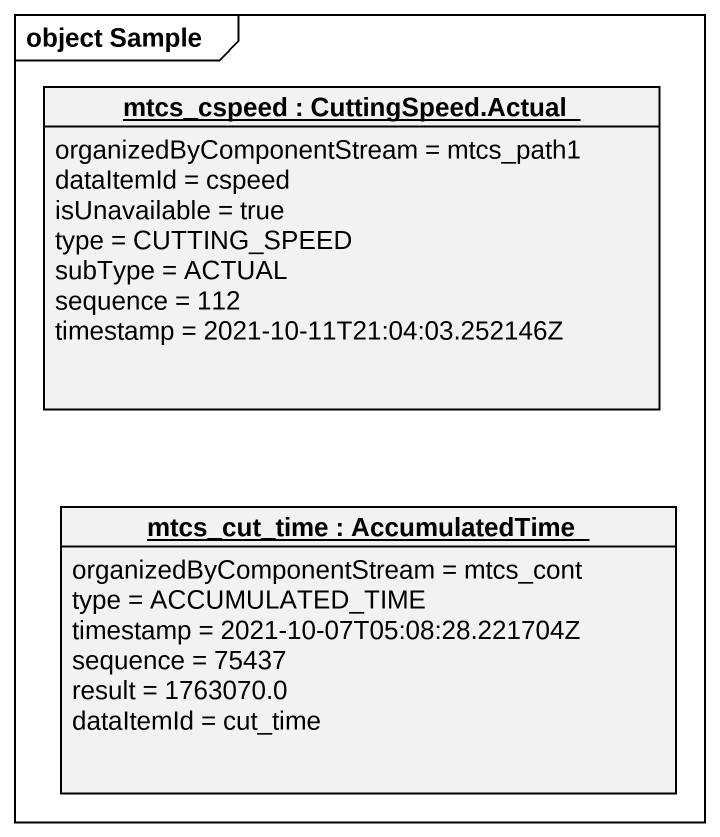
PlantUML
@startuml
mainframe object Sample
hide circle
hide empty members
object "mtcs_cspeed : CuttingSpeed.Actual" as mtcs_cspeed {
  organizedByComponentStream = mtcs_path1
  dataItemId = cspeed
  isUnavailable = true
  type = CUTTING_SPEED
  subType = ACTUAL
  sequence = 112
  timestamp = 2021-10-11T21:04:03.252146Z
}
object "mtcs_cut_time : AccumulatedTime" as mtcs_cut_time {
  organizedByComponentStream = mtcs_cont
  type = ACCUMULATED_TIME
  timestamp = 2021-10-07T05:08:28.221704Z
  sequence = 75437
  result = 1763070.0
  dataItemId = cut_time
}
@enduml
